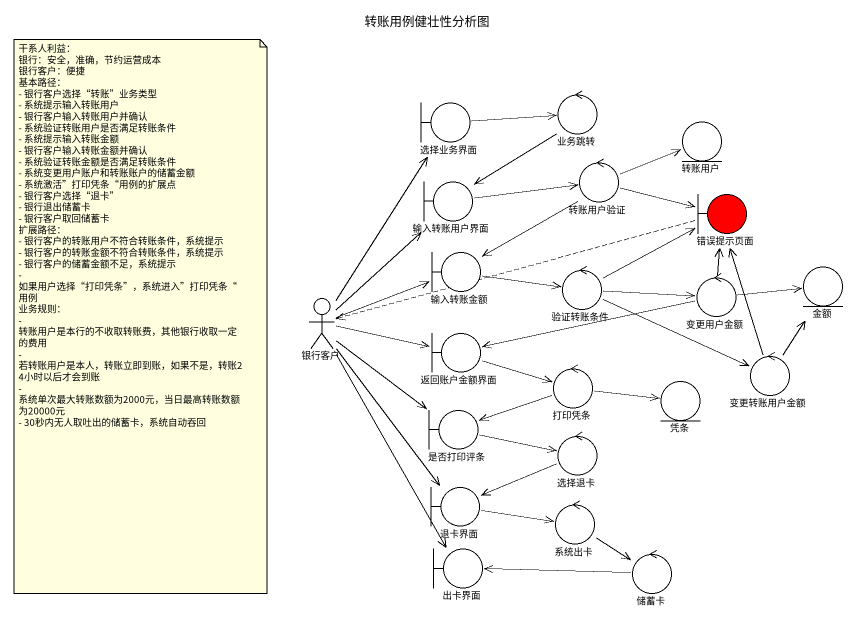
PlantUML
@startuml
title 转账用例健壮性分析图
boundary 选择业务界面
control 业务跳转
entity 转账用户
boundary 输入转账用户界面
control 转账用户验证
boundary 错误提示页面 #FF0000
boundary 输入转账金额
control 验证转账条件
entity 金额
actor 银行客户
control 变更用户金额
boundary 返回账户金额界面
control 打印凭条
entity 凭条
control 变更转账用户金额
boundary 是否打印评条
control 选择退卡
boundary 退卡界面
control 系统出卡
boundary 出卡界面
control 储蓄卡
选择业务界面 -right-> 业务跳转
业务跳转 --> 输入转账用户界面
输入转账用户界面 -right-> 转账用户验证
转账用户验证 -right-> 转账用户
转账用户验证 -right-> 错误提示页面
转账用户验证 --> 输入转账金额
错误提示页面 .left.> 银行客户
输入转账金额 -right-> 验证转账条件
验证转账条件 -right-> 错误提示页面
验证转账条件 -right-> 变更用户金额
验证转账条件 -right-> 变更转账用户金额
银行客户 -up-> 选择业务界面
银行客户 -up-> 输入转账用户界面
银行客户 -right-> 输入转账金额
银行客户 -right-> 返回账户金额界面
银行客户 --> 是否打印评条
银行客户 --> 退卡界面
银行客户 --> 出卡界面
变更用户金额 -up-> 错误提示页面
变更用户金额 -right-> 金额
变更用户金额 -left-> 返回账户金额界面
返回账户金额界面 -right-> 打印凭条
打印凭条 -right-> 凭条
打印凭条 -left-> 是否打印评条
变更转账用户金额 -up-> 错误提示页面
变更转账用户金额 -up-> 金额
是否打印评条 -right-> 选择退卡
选择退卡 -left-> 退卡界面
退卡界面 -right-> 系统出卡
系统出卡 --> 储蓄卡
储蓄卡 -left-> 出卡界面
note as N1
  干系人利益：
  银行：安全，准确，节约运营成本
  银行客户：便捷
  基本路径：
  - 银行客户选择“转账”业务类型
  - 系统提示输入转账用户
  - 银行客户输入转账用户并确认
  - 系统验证转账用户是否满足转账条件
  - 系统提示输入转账金额
  - 银行客户输入转账金额并确认
  - 系统验证转账金额是否满足转账条件
  - 系统变更用户账户和转账账户的储蓄金额
  - 系统激活”打印凭条“用例的扩展点
  - 银行客户选择“退卡”
  - 银行退出储蓄卡
  - 银行客户取回储蓄卡
  扩展路径：
  - 银行客户的转账用户不符合转账条件，系统提示
  - 银行客户的转账金额不符合转账条件，系统提示
  - 银行客户的储蓄金额不足，系统提示
  - 如果用户选择“打印凭条”，系统进入”打印凭条“用例
  业务规则：
  - 转账用户是本行的不收取转账费，其他银行收取一定的费用
  - 若转账用户是本人，转账立即到账，如果不是，转账24小时以后才会到账
  - 系统单次最大转账数额为2000元，当日最高转账数额为20000元
  - 30秒内无人取吐出的储蓄卡，系统自动吞回
end note
@enduml
